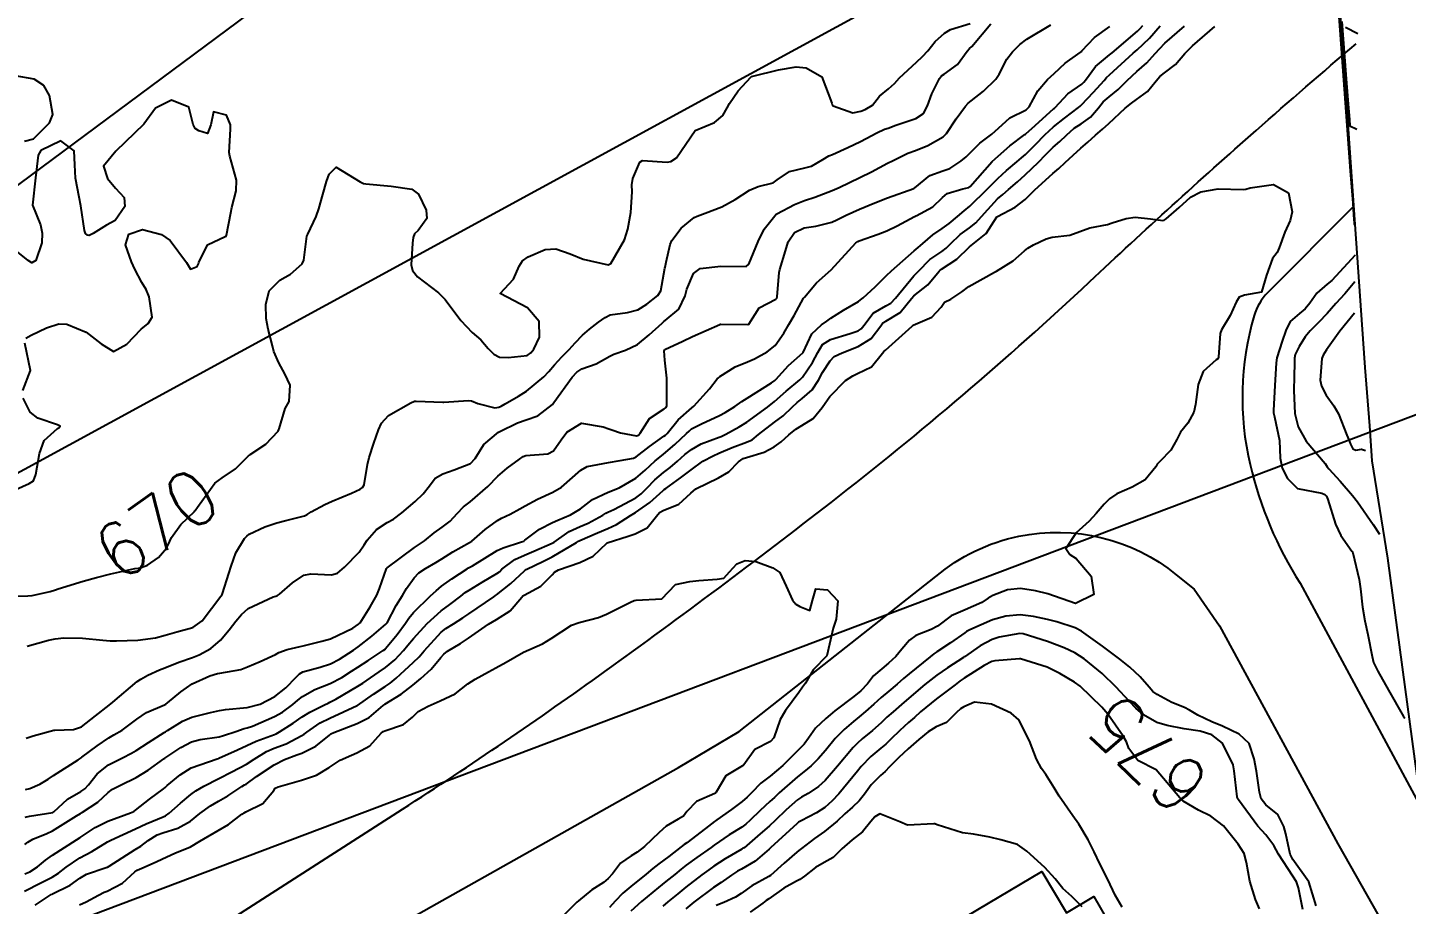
# Model space of a CAD drawing. Header units: metres. Extents: x 298520 to 308411, y 7433745 to 7450750.
# Drawn here: x 300466.6 to 300566.7, y 7445251 to 7445314.7 of the extents above; entities that cross this region are included whole.
import ezdxf
from ezdxf.enums import TextEntityAlignment as Align

# ---------------------------------------------------------------- set-up
doc = ezdxf.new("R2010")
doc.units = ezdxf.units.M
doc.header["$LTSCALE"] = 10
doc.linetypes.add('CONTINUO', pattern=[0])
for name, color, linetype in [('Area', 45, 'Continuous'), ('Cotas', 45, 'Continuous'), ('Curvas de Nivel 1m', 11, 'Continuous'), ('Curvas de Nivel 5m', 15, 'Continuous'), ('Edificações', 30, 'Continuous'), ('TEXTO', 45, 'Continuous'), ('Vias Primárias', 230, 'Continuous')]:
    doc.layers.add(name, color=color, linetype=linetype)
doc.styles.add('Style-STANDARD', font='STANDARD.shx')

msp = doc.modelspace()

# ---------------------------------------------------------------- linework, layer by layer
at = {"layer": 'Area'}
msp.add_polyline3d([(300567.27, 7445403.21, 676.18), (300566.28, 7445396.99, 676.53), (300566.21, 7445394.95, 673.82), (300565.84, 7445388.83, 670.74), (300565.77, 7445387.65, 670.81), (300565.76, 7445386.18, 670.79), (300565.06, 7445379.19, 670.94), (300564.95, 7445368.7, 682.43), (300564.45, 7445363, 683.22), (300563.81, 7445359.34, 684.63), (300563.64, 7445358.17, 685.59), (300563.54, 7445352.06, 677.03), (300563.04, 7445345.68, 672.74), (300561.91, 7445332.96, 677.81), (300561.42, 7445321.88, 675.86), (300563.64, 7445289.99, 675.24), (300563.97, 7445285.75, 675.95), (300564.16, 7445283.21, 676.91), (300565.28, 7445276.14, 677.77), (300569.38, 7445245.76, 677.32)], dxfattribs=at)
at = {"layer": 'Curvas de Nivel 1m', "flags": 128}
for points, elevation in [([(300561.47, 7445319.44), (300562.59, 7445304.27), (300562.76, 7445301.92), (300562.82, 7445301.1), (300562.85, 7445300.73), (300562.86, 7445300.5), (300562.88, 7445300.39), (300562.97, 7445300.35)], 677), ([(300466.39, 7445251.98), (300467.57, 7445252.58), (300468.4, 7445253.01), (300468.86, 7445253.28), (300469.41, 7445253.72), (300470.42, 7445254.41), (300471.28, 7445254.85), (300472.43, 7445255.57), (300472.65, 7445255.69), (300474.44, 7445256.5), (300475.23, 7445256.87), (300476.45, 7445257.38), (300476.63, 7445257.46), (300476.9, 7445257.64), (300477.72, 7445258.37), (300478.47, 7445259.01), (300478.83, 7445259.27), (300479.41, 7445259.61), (300480.49, 7445260.15), (300481.44, 7445260.64), (300482.5, 7445261.2), (300483.06, 7445261.56), (300483.95, 7445262.11), (300484.52, 7445262.35), (300485.38, 7445262.68), (300486.53, 7445263.28), (300486.68, 7445263.37), (300486.87, 7445263.52), (300487.86, 7445264.19), (300488.54, 7445264.54), (300490.53, 7445265.45), (300490.55, 7445265.46), (300491.73, 7445266.29), (300492.57, 7445266.84), (300492.93, 7445267.08), (300493.37, 7445267.44), (300494, 7445268.02), (300494.59, 7445268.57), (300495.02, 7445269), (300495.39, 7445269.42), (300496.62, 7445270.77), (300496.96, 7445271.05), (300497.52, 7445271.39), (300498.2, 7445271.81), (300498.63, 7445272.1), (300500.45, 7445273.35), (300500.57, 7445273.43), (300500.64, 7445273.48), (300501.68, 7445274.32), (300502.67, 7445275.24), (300502.72, 7445275.28), (300502.79, 7445275.33), (300504.05, 7445275.94), (300504.68, 7445276.26), (300506.44, 7445277.28), (300506.6, 7445277.38), (300506.7, 7445277.43), (300507.98, 7445277.99), (300508.71, 7445278.3), (300509.36, 7445278.6), (300510.37, 7445279.24), (300510.73, 7445279.47), (300511.76, 7445280.19), (300512.74, 7445281.07), (300512.81, 7445281.14), (300512.92, 7445281.21), (300513.98, 7445281.97), (300514.76, 7445282.57), (300515.62, 7445283.18), (300516.36, 7445283.57), (300516.77, 7445283.76), (300517.75, 7445284.18), (300518.78, 7445284.56), (300519.18, 7445284.74), (300519.66, 7445285.13), (300520.8, 7445286.02), (300521.43, 7445286.48), (300522.09, 7445287.1), (300522.46, 7445287.45), (300522.82, 7445287.73), (300523.55, 7445288.36), (300524, 7445289.08), (300524.29, 7445289.62), (300524.85, 7445290.48), (300525.15, 7445290.78), (300525.72, 7445291.06), (300526.87, 7445291.51), (300527.82, 7445292.09), (300528.52, 7445293.02), (300528.68, 7445293.23), (300528.89, 7445293.36), (300529.92, 7445293.98), (300530.74, 7445294.99), (300530.91, 7445295.18), (300531.93, 7445295.98), (300532.76, 7445296.97), (300532.84, 7445297.06), (300532.93, 7445297.12), (300534.05, 7445297.85), (300534.95, 7445298.74), (300535.2, 7445298.95), (300536.18, 7445299.71), (300536.95, 7445300.92), (300536.98, 7445300.96), (300538.28, 7445301.62), (300539, 7445302.19), (300539.69, 7445302.89), (300541.01, 7445304.06), (300541.45, 7445304.44), (300541.9, 7445304.86), (300542.49, 7445305.4), (300543.04, 7445305.9), (300543.54, 7445306.35), (300544.11, 7445306.84), (300544.62, 7445307.28), (300545.06, 7445307.71), (300546.25, 7445308.81), (300546.71, 7445309.17), (300547.08, 7445309.43), (300547.87, 7445310.01), (300548.51, 7445310.79), (300548.78, 7445311.11), (300549.11, 7445311.38), (300549.91, 7445311.97), (300550.58, 7445312.77), (300551.13, 7445313.34), (300552.75, 7445314.73)], 677), ([(300466.41, 7445253.24), (300466.79, 7445253.38), (300467.34, 7445253.75), (300467.92, 7445254.24), (300468.42, 7445254.6), (300470.17, 7445255.71), (300470.43, 7445255.89), (300471.53, 7445256.61), (300472.45, 7445257.07), (300474.08, 7445257.67), (300474.34, 7445257.77), (300474.46, 7445257.85), (300475.46, 7445258.66), (300476.48, 7445259.41), (300476.61, 7445259.51), (300476.75, 7445259.64), (300477.7, 7445260.42), (300478.5, 7445260.93), (300480.37, 7445261.59), (300480.48, 7445261.62), (300480.5, 7445261.63), (300481.84, 7445262.25), (300482.52, 7445262.55), (300483.21, 7445262.87), (300484.53, 7445263.36), (300484.66, 7445263.41), (300484.89, 7445263.54), (300485.88, 7445264.18), (300486.54, 7445264.64), (300487.09, 7445264.97), (300488.17, 7445265.5), (300488.43, 7445265.62), (300488.55, 7445265.69), (300488.99, 7445265.92), (300490.57, 7445266.85), (300490.94, 7445267.09), (300491.49, 7445267.46), (300492.14, 7445267.9), (300492.58, 7445268.21), (300493.26, 7445268.78), (300493.89, 7445269.44), (300494.21, 7445269.83), (300494.61, 7445270.32), (300495.62, 7445271.42), (300496.63, 7445272.33), (300497.25, 7445272.78), (300498.05, 7445273.39), (300498.38, 7445273.65), (300498.65, 7445273.83), (300499.61, 7445274.41), (300500.67, 7445275.04), (300500.85, 7445275.17), (300501.04, 7445275.35), (300501.97, 7445276.05), (300502.68, 7445276.38), (300503.36, 7445276.65), (300504.69, 7445277.23), (300504.83, 7445277.31), (300505.91, 7445278.09), (300506.71, 7445278.45), (300507.3, 7445278.69), (300508.35, 7445279.26), (300508.58, 7445279.41), (300508.73, 7445279.48), (300509.16, 7445279.68), (300510.74, 7445280.54), (300511.14, 7445280.82), (300511.55, 7445281.22), (300512.12, 7445281.84), (300512.75, 7445282.38), (300513.23, 7445282.74), (300513.77, 7445283.2), (300514.3, 7445283.67), (300514.78, 7445284.05), (300515.5, 7445284.46), (300516.79, 7445284.93), (300516.95, 7445284.99), (300517.29, 7445285.15), (300518.26, 7445285.68), (300518.8, 7445286.02), (300520.3, 7445287.12), (300520.82, 7445287.53), (300521.67, 7445288.26), (300522.66, 7445289.09), (300522.75, 7445289.18), (300522.84, 7445289.28), (300523.58, 7445290.36), (300523.95, 7445291.08), (300524.3, 7445291.65), (300524.87, 7445292.01), (300526.29, 7445292.46), (300526.88, 7445292.66), (300527.11, 7445292.8), (300527.29, 7445293.04), (300527.98, 7445293.94), (300528.9, 7445294.46), (300529.26, 7445294.66), (300529.58, 7445295.01), (300530.93, 7445296.64), (300531.1, 7445296.82), (300531.25, 7445296.99), (300532.09, 7445297.83), (300532.95, 7445298.42), (300533.27, 7445298.64), (300533.59, 7445298.96), (300534.28, 7445299.64), (300534.97, 7445300.13), (300535.43, 7445300.49), (300535.82, 7445300.94), (300537, 7445302.23), (300537.37, 7445302.55), (300537.8, 7445302.91), (300538.44, 7445303.47), (300539.01, 7445303.97), (300539.96, 7445304.89), (300540.48, 7445305.43), (300541.04, 7445305.97), (300541.52, 7445306.39), (300541.99, 7445306.86), (300542.56, 7445307.35), (300543.06, 7445307.68), (300543.74, 7445308.16), (300544.31, 7445308.84), (300544.65, 7445309.26), (300545.09, 7445309.64), (300545.75, 7445310.16), (300546.41, 7445310.81), (300547.11, 7445311.47), (300547.82, 7445312.09), (300548.43, 7445312.79), (300548.76, 7445313.15), (300549.13, 7445313.52), (300550.57, 7445314.76)], 676), ([(300466.45, 7445257.35), (300466.77, 7445257.43), (300468.45, 7445257.7), (300468.53, 7445257.74), (300469.52, 7445258.67), (300470.48, 7445259.21), (300470.78, 7445259.4), (300471.05, 7445259.7), (300471.68, 7445260.5), (300472.5, 7445261.14), (300473.51, 7445261.67), (300474.17, 7445262.01), (300474.51, 7445262.2), (300475.39, 7445262.78), (300476.53, 7445263.49), (300476.62, 7445263.55), (300476.77, 7445263.64), (300477.86, 7445264.31), (300478.54, 7445264.62), (300479.9, 7445264.95), (300480.55, 7445265.09), (300480.98, 7445265.16), (300482.55, 7445265.31), (300483.49, 7445265.56), (300484.56, 7445266.12), (300485.35, 7445266.75), (300486.11, 7445267.52), (300486.34, 7445267.76), (300486.58, 7445267.89), (300487.85, 7445268.24), (300488.59, 7445268.49), (300489.25, 7445268.83), (300490.26, 7445269.48), (300490.61, 7445269.71), (300491.59, 7445270.48), (300492.62, 7445271.35), (300492.67, 7445271.4), (300492.7, 7445271.45), (300493.37, 7445272.71), (300493.81, 7445273.44), (300494.12, 7445273.96), (300494.66, 7445274.73), (300495, 7445275.08), (300495.48, 7445275.41), (300496.24, 7445275.84), (300496.68, 7445276.11), (300497.47, 7445276.61), (300498.69, 7445277.28), (300498.85, 7445277.38), (300499.83, 7445278.24), (300500.72, 7445278.89), (300501.01, 7445279.05), (300501.63, 7445279.34), (300502.34, 7445279.72), (300502.73, 7445279.95), (300503.62, 7445280.43), (300504.74, 7445280.93), (300505.35, 7445281.3), (300506.76, 7445282.54), (300507.23, 7445282.8), (300508.76, 7445283.1), (300509.61, 7445283.25), (300510.59, 7445283.41), (300510.77, 7445283.5), (300511.75, 7445284.25), (300512.79, 7445285), (300512.91, 7445285.09), (300513.02, 7445285.21), (300513.83, 7445286.18), (300514.81, 7445287.06), (300514.97, 7445287.19), (300516.09, 7445288.44), (300516.66, 7445289.16), (300516.74, 7445289.25), (300516.84, 7445289.33), (300517.96, 7445290.03), (300518.85, 7445290.4), (300519.36, 7445290.63), (300520.27, 7445291.12), (300520.87, 7445291.59), (300521.5, 7445292.48), (300521.86, 7445293.1), (300522.23, 7445293.76), (300522.91, 7445295.01), (300522.95, 7445295.05), (300522.98, 7445295.09), (300523.86, 7445296.14), (300524.93, 7445297.07), (300526.72, 7445299.04), (300526.85, 7445299.14), (300526.96, 7445299.19), (300528.33, 7445299.66), (300528.97, 7445299.92), (300529.71, 7445300.27), (300530.98, 7445300.94), (300531.01, 7445300.96), (300531.08, 7445300.99), (300532.31, 7445301.66), (300533, 7445302.33), (300533.35, 7445302.61), (300534.48, 7445302.96), (300534.9, 7445303.06), (300535, 7445303.13), (300536.6, 7445304.93), (300536.81, 7445305.14), (300537.03, 7445305.33), (300537.88, 7445306.07), (300538.97, 7445306.9), (300539.02, 7445306.93), (300539.05, 7445306.96), (300539.72, 7445307.55), (300541.07, 7445308.78), (300541.12, 7445308.82), (300541.18, 7445308.87), (300542.09, 7445309.86), (300543.1, 7445310.55), (300543.26, 7445310.69), (300543.38, 7445310.85), (300544.11, 7445311.84), (300545.12, 7445312.69), (300545.3, 7445312.83), (300547.14, 7445314.39), (300547.35, 7445314.59), (300547.53, 7445314.8)], 674), ([(300466.48, 7445259.35), (300466.79, 7445259.44), (300467.5, 7445259.75), (300468.11, 7445260.12), (300468.49, 7445260.37), (300470.29, 7445261.51), (300470.5, 7445261.66), (300470.53, 7445261.69), (300470.55, 7445261.71), (300471.68, 7445262.54), (300472.52, 7445263.11), (300472.89, 7445263.32), (300473.48, 7445263.68), (300474.54, 7445264.47), (300475.26, 7445264.94), (300476.55, 7445265.51), (300476.64, 7445265.55), (300476.77, 7445265.64), (300477.74, 7445266.45), (300478.57, 7445267.03), (300479.84, 7445267.6), (300480.39, 7445267.78), (300480.58, 7445267.81), (300482.1, 7445268.06), (300482.58, 7445268.26), (300483.5, 7445268.65), (300484.6, 7445269.16), (300484.84, 7445269.3), (300485.45, 7445269.53), (300486.4, 7445269.73), (300486.61, 7445269.79), (300487.98, 7445270.13), (300488.61, 7445270.29), (300490.23, 7445271.08), (300490.62, 7445271.36), (300490.69, 7445271.4), (300490.74, 7445271.47), (300491.47, 7445272.63), (300491.95, 7445273.46), (300492.16, 7445273.95), (300492.67, 7445275.4), (300492.69, 7445275.43), (300492.7, 7445275.45), (300494.69, 7445276.92), (300494.99, 7445277.11), (300495.41, 7445277.41), (300496.12, 7445277.99), (300496.71, 7445278.4), (300497.28, 7445278.83), (300497.79, 7445279.39), (300498.24, 7445279.87), (300498.73, 7445280.25), (300500.01, 7445281.36), (300500.75, 7445282.11), (300501.42, 7445282.68), (300502.31, 7445283.33), (300502.57, 7445283.52), (300502.77, 7445283.61), (300504.36, 7445283.72), (300504.77, 7445283.95), (300505.34, 7445284.75), (300505.74, 7445285.3), (300506.8, 7445285.95), (300508.38, 7445285.68), (300508.8, 7445285.53), (300509.01, 7445285.47), (300509.63, 7445285.25), (300510.79, 7445285.03), (300510.94, 7445285.08), (300511.07, 7445285.23), (300511.74, 7445286.28), (300512.81, 7445286.98), (300512.94, 7445287.08), (300513, 7445287.21), (300513, 7445289.04), (300512.99, 7445289.21), (300512.85, 7445290.52), (300512.8, 7445291.21), (300512.82, 7445291.25), (300512.86, 7445291.29), (300514.16, 7445291.9), (300514.87, 7445292.25), (300516.84, 7445293.11), (300516.88, 7445293.13), (300516.91, 7445293.13), (300518.88, 7445293.1), (300518.95, 7445293.14), (300519.71, 7445294.32), (300520.91, 7445294.96), (300520.99, 7445295.03), (300521.01, 7445295.11), (300521.15, 7445296.89), (300521.19, 7445297.11), (300521.6, 7445298.45), (300521.8, 7445299.1), (300522.27, 7445299.79), (300522.97, 7445300.12), (300523.81, 7445300.24), (300524.97, 7445300.53), (300525.34, 7445300.71), (300526.02, 7445301.05), (300526.99, 7445301.48), (300528.08, 7445301.94), (300529, 7445302.3), (300530.93, 7445302.99), (300531, 7445303.04), (300532.08, 7445303.92), (300533.02, 7445304.26), (300533.54, 7445304.44), (300534.34, 7445304.96), (300534.71, 7445305.27), (300535.03, 7445305.59), (300535.72, 7445306.26), (300536.59, 7445306.93), (300537.06, 7445307.35), (300537.88, 7445308.1), (300539.07, 7445308.7), (300539.29, 7445308.9), (300539.91, 7445310.07), (300540.63, 7445310.88), (300541.11, 7445311.32), (300541.9, 7445312.08), (300542.98, 7445312.85), (300543.06, 7445312.91), (300543.12, 7445312.97), (300544.04, 7445313.94), (300545.14, 7445314.74)], 673), ([(300466.52, 7445263.08), (300467.03, 7445263.25), (300468.53, 7445263.66), (300468.6, 7445263.67), (300469.96, 7445263.72), (300470.53, 7445263.91), (300471.54, 7445264.7), (300472.55, 7445265.48), (300472.81, 7445265.69), (300474.57, 7445267.2), (300474.84, 7445267.38), (300475.34, 7445267.65), (300476.18, 7445268.04), (300476.58, 7445268.19), (300477.6, 7445268.61), (300478.59, 7445268.95), (300479.08, 7445269.13), (300479.91, 7445269.6), (300480.61, 7445270.21), (300481.24, 7445270.96), (300481.74, 7445271.58), (300482.13, 7445272.07), (300482.63, 7445272.51), (300484.44, 7445273.34), (300484.64, 7445273.4), (300484.75, 7445273.44), (300484.9, 7445273.54), (300485.83, 7445274.35), (300486.66, 7445274.91), (300487.17, 7445275.01), (300488.66, 7445274.94), (300489.1, 7445275.06), (300489.62, 7445275.49), (300490.68, 7445276.58), (300491.04, 7445277.11), (300491.27, 7445277.46), (300491.94, 7445278.22), (300492.71, 7445278.74), (300493.17, 7445278.99), (300493.78, 7445279.43), (300494.73, 7445280.27), (300495.32, 7445280.83), (300495.78, 7445281.41), (300496.2, 7445281.95), (300496.75, 7445282.27), (300497.58, 7445282.56), (300498.76, 7445283.01), (300499.09, 7445283.38), (300499.73, 7445284.41), (300500.79, 7445285.29), (300500.83, 7445285.32), (300500.89, 7445285.35), (300502.17, 7445285.97), (300502.8, 7445286.18), (300503.64, 7445286.48), (300504.7, 7445287.31), (300504.81, 7445287.44), (300506.14, 7445289.29), (300506.46, 7445289.66), (300506.84, 7445289.89), (300507.87, 7445290.25), (300508.86, 7445290.8), (300509.16, 7445290.95), (300510.01, 7445291.24), (300510.87, 7445291.67), (300511.73, 7445292.37), (300512.65, 7445293.21), (300512.78, 7445293.32), (300512.89, 7445293.4), (300513.88, 7445294.22), (300514.32, 7445295.2), (300514.44, 7445295.67), (300514.93, 7445296.81), (300515.41, 7445297.18), (300516.93, 7445297.34), (300518.75, 7445297.33), (300518.94, 7445297.49), (300519.63, 7445299.13), (300520.06, 7445300.03), (300520.93, 7445301.11), (300520.98, 7445301.15), (300522.27, 7445301.82), (300522.99, 7445302.11), (300523.73, 7445302.35), (300525, 7445302.84), (300525.5, 7445303.06), (300527.01, 7445303.79), (300527.84, 7445304.2), (300529.02, 7445304.81), (300529.42, 7445305.01), (300530.49, 7445305.54), (300531.03, 7445305.75), (300531.93, 7445306.09), (300533.05, 7445306.74), (300533.18, 7445306.84), (300533.3, 7445306.97), (300534, 7445308.03), (300534.66, 7445308.95), (300534.86, 7445309.17), (300535.08, 7445309.35), (300535.98, 7445310.05), (300536.87, 7445310.92), (300537.11, 7445311.27), (300537.67, 7445312.36), (300538.08, 7445312.91), (300538.61, 7445313.42), (300539.13, 7445313.81), (300540.86, 7445314.87)], 672), ([(300466.6, 7445269.76), (300468.14, 7445270.21), (300468.61, 7445270.3), (300469.24, 7445270.36), (300470.61, 7445270.34), (300472.09, 7445270.21), (300472.61, 7445270.16), (300473.06, 7445270.14), (300474.61, 7445270.21), (300475.9, 7445270.36), (300476.61, 7445270.56), (300477.44, 7445270.8), (300478.62, 7445271.13), (300479.28, 7445271.61), (300480.64, 7445273.4), (300480.73, 7445273.51), (300480.77, 7445273.59), (300481.21, 7445275.04), (300481.39, 7445275.58), (300481.72, 7445276.54), (300482.35, 7445277.57), (300482.52, 7445277.75), (300482.7, 7445277.9), (300483.84, 7445278.42), (300484.71, 7445278.72), (300485.36, 7445278.89), (300486.72, 7445279.22), (300486.91, 7445279.33), (300487.2, 7445279.52), (300488.19, 7445280.05), (300488.73, 7445280.28), (300490.12, 7445280.87), (300490.74, 7445281.16), (300490.92, 7445281.29), (300491.04, 7445281.47), (300491.29, 7445282.94), (300491.41, 7445283.46), (300491.75, 7445284.49), (300492.08, 7445285.46), (300492.31, 7445285.94), (300492.8, 7445286.5), (300494.43, 7445287.43), (300494.7, 7445287.54), (300494.81, 7445287.55), (300496.74, 7445287.48), (300496.81, 7445287.48), (300498.61, 7445287.59), (300498.82, 7445287.56), (300499.29, 7445287.37), (300500.52, 7445287.07), (300500.81, 7445287.12), (300500.97, 7445287.19), (300501.28, 7445287.35), (300502.24, 7445287.92), (300502.82, 7445288.28), (300504.07, 7445289.31), (300504.44, 7445289.7), (300504.85, 7445290.18), (300505.38, 7445290.77), (300505.91, 7445291.29), (300506.36, 7445291.79), (300506.87, 7445292.34), (300507.38, 7445292.77), (300508.05, 7445293.27), (300508.53, 7445293.62), (300508.89, 7445293.8), (300510.15, 7445293.98), (300510.9, 7445294.17), (300511.54, 7445294.58), (300512.34, 7445295.22), (300512.57, 7445295.56), (300512.86, 7445297.21), (300512.87, 7445297.27), (300512.94, 7445297.63), (300513.24, 7445298.91), (300513.37, 7445299.21), (300514.05, 7445300.11), (300514.98, 7445300.87), (300515.2, 7445300.97), (300515.77, 7445301.18), (300516.99, 7445301.66), (300517.97, 7445302.18), (300519, 7445302.86), (300519.63, 7445303.13), (300520.72, 7445303.4), (300521.01, 7445303.6), (300521.91, 7445304.21), (300523.02, 7445304.47), (300523.5, 7445304.61), (300524.33, 7445305.08), (300524.76, 7445305.34), (300525.03, 7445305.45), (300526.14, 7445305.95), (300527.04, 7445306.4), (300527.46, 7445306.62), (300528.24, 7445307.03), (300528.8, 7445307.28), (300529.06, 7445307.37), (300529.62, 7445307.57), (300531.06, 7445308.06), (300531.62, 7445308.43), (300531.92, 7445308.98), (300532.22, 7445309.85), (300532.78, 7445310.97), (300532.92, 7445311.15), (300533.11, 7445311.29), (300534.08, 7445311.99), (300534.8, 7445312.95), (300534.95, 7445313.13), (300535.13, 7445313.29), (300536.51, 7445314.93)], 671), ([(300561.98, 7445315.1), (300562.26, 7445311.25), (300562.41, 7445309.38), (300562.52, 7445307.98), (300562.56, 7445307.54), (300563.05, 7445307.29)], 676), ([(300466.39, 7445306.41), (300467.04, 7445306.59), (300468.22, 7445307.74), (300468.45, 7445308.35), (300468.22, 7445309.74), (300467.8, 7445310.46), (300467.09, 7445310.92), (300465.71, 7445311.16)], 669), ([(300466.5, 7445292.13), (300466.87, 7445292.34), (300468, 7445292.87), (300468.88, 7445293.16), (300469.47, 7445293.13), (300470.87, 7445292.55), (300471.97, 7445291.7), (300472.86, 7445291.15), (300473.82, 7445291.68), (300474.87, 7445292.76), (300475.36, 7445293.18), (300475.66, 7445293.65), (300475.43, 7445295.13), (300475.23, 7445295.66), (300474.92, 7445296.15), (300474.39, 7445297.13), (300474.15, 7445297.67), (300473.73, 7445298.9), (300473.97, 7445299.67), (300474.97, 7445300), (300476.33, 7445299.65), (300476.96, 7445299.2), (300478.15, 7445297.62), (300478.43, 7445297.12), (300478.93, 7445297.31), (300479.03, 7445297.51), (300479.05, 7445297.61), (300479.68, 7445298.88), (300480.96, 7445299.49), (300481.02, 7445299.53), (300481.05, 7445299.59), (300481.36, 7445301.21), (300481.44, 7445301.59), (300481.75, 7445302.82), (300481.77, 7445303.58), (300481.29, 7445305.32), (300481.24, 7445305.59), (300481.35, 7445307.28), (300481.35, 7445307.59), (300481.06, 7445308.31), (300480.11, 7445308.55), (300479.91, 7445307.6), (300479.67, 7445306.98), (300479.05, 7445307.17), (300478.77, 7445307.33), (300478.64, 7445307.62), (300478.33, 7445308.89), (300477.07, 7445309.38), (300475.9, 7445308.82), (300475.05, 7445307.66), (300473.03, 7445305.69), (300472.13, 7445304.59), (300472.41, 7445303.7), (300473, 7445303.01), (300473.63, 7445302.32), (300473.68, 7445301.68), (300472.97, 7445300.67), (300472.34, 7445300.33), (300471.39, 7445299.71), (300471.1, 7445299.57), (300470.96, 7445299.6), (300470.82, 7445299.71), (300470.75, 7445299.93), (300470.48, 7445301.72), (300470.37, 7445302.34), (300470.09, 7445303.72), (300470.05, 7445304.69), (300470, 7445305.72), (300469.04, 7445306.43), (300467.58, 7445305.75), (300467.39, 7445305.39), (300467.19, 7445303.76), (300466.98, 7445301.76), (300467.56, 7445300.34), (300467.69, 7445299.75), (300467.66, 7445299.04), (300467.22, 7445297.76), (300466.93, 7445297.59), (300466.67, 7445297.76), (300464.95, 7445299.13)], 669), ([(300467.16, 7445250.97), (300468.32, 7445251.74), (300468.36, 7445251.76), (300468.38, 7445251.77), (300469.7, 7445252.41), (300470.4, 7445252.92), (300470.9, 7445253.21), (300472.32, 7445253.69), (300472.39, 7445253.72), (300472.41, 7445253.73), (300472.53, 7445253.8), (300474.43, 7445255), (300474.83, 7445255.25), (300475.36, 7445255.65), (300476.02, 7445256.06), (300476.44, 7445256.22), (300477.53, 7445256.55), (300478.45, 7445257.07), (300479.13, 7445257.61), (300479.88, 7445258.18), (300480.47, 7445258.52), (300481.16, 7445258.9), (300482.17, 7445259.57), (300482.36, 7445259.69), (300482.48, 7445259.76), (300483.23, 7445260.3), (300484.5, 7445261.16), (300485.27, 7445261.53), (300486.16, 7445261.87), (300486.51, 7445262), (300487.53, 7445262.5), (300488.53, 7445263.31), (300488.63, 7445263.4), (300488.84, 7445263.5), (300490.54, 7445264.15), (300491.41, 7445264.59), (300492.42, 7445265.45), (300492.49, 7445265.51), (300492.55, 7445265.55), (300493.73, 7445266.27), (300494.57, 7445266.94), (300495.15, 7445267.42), (300495.9, 7445268.1), (300496.6, 7445268.95), (300496.81, 7445269.19), (300497.09, 7445269.4), (300498.02, 7445269.97), (300498.61, 7445270.35), (300500.06, 7445271.36), (300500.63, 7445271.69), (300501.64, 7445272.34), (300502.49, 7445273.33), (300502.56, 7445273.41), (300502.64, 7445273.47), (300503.85, 7445274.12), (300504.67, 7445274.95), (300504.84, 7445275.14), (300505.15, 7445275.3), (300506.68, 7445275.84), (300507.65, 7445276.3), (300508.67, 7445277.26), (300510.2, 7445277.74), (300510.7, 7445277.91), (300511.57, 7445278.36), (300512.24, 7445279.21), (300512.47, 7445279.47), (300512.73, 7445279.61), (300513.86, 7445280.07), (300514.74, 7445280.86), (300515.11, 7445281.18), (300516.75, 7445281.99), (300517.5, 7445282.41), (300518.19, 7445283.15), (300518.53, 7445283.38), (300518.77, 7445283.45), (300520.05, 7445283.84), (300520.78, 7445284.24), (300521.29, 7445284.6), (300521.85, 7445285.1), (300522.37, 7445285.52), (300522.8, 7445285.78), (300523.61, 7445286.28), (300524.27, 7445287.08), (300524.49, 7445287.4), (300524.82, 7445287.88), (300525.96, 7445289.05), (300526.49, 7445289.39), (300526.84, 7445289.55), (300527.84, 7445290.03), (300528.64, 7445291.02), (300528.75, 7445291.14), (300528.87, 7445291.24), (300530.8, 7445292.99), (300530.84, 7445293.03), (300530.88, 7445293.05), (300532.22, 7445293.65), (300532.9, 7445294.37), (300533.15, 7445294.72), (300533.6, 7445294.96), (300534.4, 7445295.47), (300534.92, 7445295.87), (300536.78, 7445296.92), (300536.93, 7445296.99), (300538.13, 7445297.72), (300538.95, 7445298.45), (300539.19, 7445298.66), (300539.61, 7445298.89), (300540.52, 7445299.32), (300540.96, 7445299.44), (300542.23, 7445299.59), (300542.97, 7445299.86), (300543.69, 7445300.12), (300544.98, 7445300.36), (300545.32, 7445300.48), (300546.32, 7445300.81), (300546.98, 7445300.89), (300548.1, 7445300.79), (300548.98, 7445300.67), (300549.08, 7445300.68), (300549.24, 7445300.78), (300550.16, 7445301.59), (300551, 7445302.35), (300551.75, 7445302.75), (300553.01, 7445302.96), (300554.81, 7445302.91), (300555.01, 7445302.93), (300555.33, 7445303.02), (300557.01, 7445303.27), (300558.11, 7445302.67), (300558.37, 7445301.29), (300558.23, 7445300.67), (300557.84, 7445299.8), (300557.42, 7445298.68), (300557.28, 7445298.34), (300556.95, 7445297.89), (300556.51, 7445296.69), (300556.14, 7445295.46), (300554.91, 7445295.25), (300554.53, 7445295.09), (300554.31, 7445294.72), (300553.86, 7445293.76), (300553.24, 7445292.73), (300553.15, 7445292.46), (300553.03, 7445290.73), (300552.98, 7445290.61), (300552.86, 7445290.54), (300551.91, 7445289.69), (300551.54, 7445288.75), (300551.36, 7445287.3), (300551.24, 7445286.75), (300550.8, 7445285.96), (300550.27, 7445285.3), (300550, 7445284.77), (300549.57, 7445283.98), (300548.77, 7445283.16), (300548.58, 7445282.97), (300548.47, 7445282.78), (300547.71, 7445281.83), (300546.75, 7445281.3), (300545.66, 7445280.82), (300545.11, 7445280.45), (300544.73, 7445280.06), (300544.16, 7445279.4), (300543.64, 7445278.84), (300543.15, 7445278.4), (300542.7, 7445278), (300541.96, 7445276.86), (300542.25, 7445276.42), (300542.69, 7445276.12), (300543.79, 7445274.84), (300543.97, 7445273.52), (300542.64, 7445272.85), (300540.65, 7445273.57), (300539.76, 7445273.78), (300538.66, 7445273.96), (300537.71, 7445273.86), (300536.65, 7445273.45), (300536.31, 7445273.26), (300535.85, 7445272.93), (300534.64, 7445272.4), (300533.63, 7445271.97), (300532.63, 7445271.22), (300532.18, 7445270.98), (300531.06, 7445270.55), (300530.61, 7445270.21), (300530.06, 7445269.54), (300529.62, 7445269.01), (300529.09, 7445268.52), (300528.59, 7445268.13), (300528, 7445267.61), (300527.55, 7445267.03), (300527.08, 7445266.52), (300526.56, 7445266.1), (300525.2, 7445265.06), (300524.85, 7445264.77), (300524.54, 7445264.52), (300523.79, 7445263.82), (300523.29, 7445263.08), (300522.97, 7445262.64), (300522.51, 7445262.19), (300521.41, 7445261.11), (300520.5, 7445260.34), (300519.81, 7445259.81), (300519.15, 7445259.13), (300518.82, 7445258.8), (300518.47, 7445258.5), (300517.69, 7445257.92), (300516.63, 7445257.16), (300516.52, 7445257.09), (300516.45, 7445257.04), (300515.8, 7445256.52), (300514.44, 7445255.49), (300514.26, 7445255.36), (300514.05, 7445255.19), (300513.14, 7445254.49), (300512.41, 7445253.96), (300511.99, 7445253.64), (300511.51, 7445253.22), (300510.39, 7445252.31), (300509.8, 7445251.83), (300509.25, 7445251.25), (300508.85, 7445250.79)], 678), ([(300562.95, 7445298.14), (300561.54, 7445296.63), (300561.25, 7445296.31), (300560.92, 7445296.03), (300560.17, 7445295.39), (300559.64, 7445294.65), (300559.31, 7445294.24), (300558.9, 7445293.91), (300558.23, 7445293.33), (300557.91, 7445292.67), (300557.65, 7445291.89), (300557.25, 7445290.68), (300557.2, 7445290.34), (300557.11, 7445288.68), (300557.01, 7445286.88), (300557.02, 7445286.69), (300557.08, 7445286.41), (300557.44, 7445284.68), (300557.51, 7445283.42), (300557.65, 7445282.68), (300558.02, 7445281.93), (300558.75, 7445281.2), (300560.53, 7445280.86), (300560.74, 7445280.77), (300560.82, 7445280.71), (300560.87, 7445280.64), (300560.96, 7445280.42), (300561.52, 7445278.63), (300561.89, 7445277.8), (300562.69, 7445276.67), (300562.74, 7445276.61), (300562.76, 7445276.54), (300563.22, 7445274.6), (300563.33, 7445273.93), (300563.47, 7445272.6), (300563.64, 7445271.6), (300563.86, 7445270.6), (300564.18, 7445269.02), (300564.28, 7445268.59), (300564.59, 7445267.96), (300565.35, 7445266.58), (300566.45, 7445264.67), (300566.52, 7445264.57), (300566.55, 7445264.53)], 677), ([(300562.92, 7445296.2), (300562.19, 7445295.34), (300561.54, 7445294.63), (300560.9, 7445293.92), (300560.28, 7445293.26), (300559.67, 7445292.65), (300559.31, 7445292.22), (300558.87, 7445291.51), (300558.59, 7445290.93), (300558.54, 7445290.66), (300558.51, 7445288.99), (300558.5, 7445288.66), (300558.49, 7445288.32), (300558.57, 7445286.66), (300558.8, 7445285.68), (300559.39, 7445284.65), (300560.77, 7445283.02), (300560.92, 7445282.79), (300561.03, 7445282.64), (300561.86, 7445281.73), (300562.74, 7445280.7), (300563.1, 7445280.24), (300564.25, 7445278.59), (300564.7, 7445277.89)], 676), ([(300466.28, 7445288.31), (300466.84, 7445289.76), (300466.42, 7445291.76)], 669), ([(300465.5, 7445281.01), (300466.74, 7445281.57), (300467.05, 7445281.76), (300467.21, 7445282.22), (300467.49, 7445283.75), (300467.83, 7445284.69), (300468.79, 7445285.56), (300468.9, 7445285.62), (300468.98, 7445285.73), (300468.79, 7445285.83), (300467.36, 7445286.31), (300466.8, 7445286.75), (300466.3, 7445287.77)], 669), ([(300470.38, 7445250.99), (300470.88, 7445251.2), (300471.77, 7445251.7), (300472.17, 7445251.91), (300472.39, 7445251.99), (300473.5, 7445252.57), (300474.41, 7445253.38), (300474.56, 7445253.51), (300474.91, 7445253.65), (300475.96, 7445254.1), (300476.42, 7445254.33), (300477.31, 7445254.75), (300478.43, 7445255.21), (300479.13, 7445255.61), (300480.44, 7445256.39), (300481.2, 7445256.83), (300482.17, 7445257.57), (300482.34, 7445257.68), (300482.46, 7445257.73), (300483.68, 7445258.34), (300484.48, 7445259.3), (300484.58, 7445259.45), (300484.8, 7445259.55), (300486.49, 7445260.04), (300487.59, 7445260.41), (300488.5, 7445260.97), (300489.31, 7445261.49), (300490.13, 7445261.86), (300490.51, 7445262.02), (300491.45, 7445262.53), (300492.28, 7445263.45), (300492.41, 7445263.56), (300492.53, 7445263.61), (300493.9, 7445264.07), (300494.54, 7445264.61), (300494.95, 7445265.02), (300495.68, 7445265.41), (300496.56, 7445265.79), (300497.64, 7445266.31), (300498.57, 7445267.03), (300499.09, 7445267.37), (300500.05, 7445267.89), (300500.59, 7445268.2), (300501.34, 7445268.6), (300502.6, 7445269.33), (300503.99, 7445269.93), (300504.61, 7445270.33), (300506.09, 7445271.29), (300506.63, 7445271.49), (300508.04, 7445271.85), (300508.63, 7445272.08), (300510.36, 7445272.95), (300510.64, 7445273.07), (300510.77, 7445273.1), (300512.64, 7445273.21), (300513.62, 7445274.24), (300514.66, 7445274.45), (300515.32, 7445274.52), (300516.66, 7445274.62), (300517.13, 7445274.69), (300517.54, 7445275.15), (300518.08, 7445275.75), (300518.68, 7445275.97), (300519.45, 7445275.9), (300520.68, 7445275.44), (300521.19, 7445275.1), (300521.65, 7445274.11), (300522.12, 7445273.1), (300522.37, 7445272.82), (300522.64, 7445272.64), (300523.37, 7445272.35), (300523.58, 7445273.08), (300523.82, 7445273.92), (300524.65, 7445273.85), (300525.4, 7445273.06), (300525.29, 7445271.72), (300525.06, 7445271.06), (300524.6, 7445269.07), (300523.62, 7445268.05), (300523.06, 7445267.09), (300522.85, 7445266.8), (300522.57, 7445266.41), (300521.62, 7445265.1), (300521.22, 7445264.44), (300520.77, 7445263.12), (300520.52, 7445262.85), (300519.39, 7445262.26), (300518.59, 7445261.14), (300518.55, 7445261.1), (300518.5, 7445261.07), (300517.29, 7445260.35), (300516.59, 7445259.16), (300516.54, 7445259.1), (300516.48, 7445259.07), (300515.16, 7445258.49), (300514.46, 7445257.76), (300514.22, 7445257.43), (300513.83, 7445257.2), (300512.95, 7445256.7), (300512.44, 7445256.25), (300511.39, 7445255.23), (300510.85, 7445254.81), (300510.42, 7445254.54), (300509.64, 7445254.02), (300509.06, 7445253.25), (300508.75, 7445252.9), (300508.4, 7445252.62), (300507.57, 7445252.09), (300506.6, 7445251.28), (300506.48, 7445251.18), (300506.38, 7445251.1), (300504.62, 7445249.31)], 679), ([(300560.11, 7445250.92), (300559.59, 7445252.65), (300558.43, 7445254.27), (300558.23, 7445254.66), (300557.92, 7445256.14), (300557.77, 7445256.67), (300557.34, 7445257.55), (300556.47, 7445258.26), (300556.13, 7445258.69), (300556, 7445259.17), (300555.78, 7445260.7), (300555.62, 7445261.59), (300555.24, 7445262.7), (300554.53, 7445263.38), (300553.31, 7445263.95), (300552.55, 7445264.27), (300551.52, 7445264.75), (300550.92, 7445265.12), (300550.56, 7445265.32), (300549.65, 7445265.68), (300548.57, 7445266.25), (300548.27, 7445266.48), (300547.99, 7445266.79), (300547.34, 7445267.55), (300546.59, 7445268.24), (300545.87, 7445268.82), (300544.61, 7445269.77), (300543.08, 7445270.85), (300542.63, 7445271.1), (300541.3, 7445271.54), (300540.63, 7445271.69), (300539.6, 7445271.92), (300538.63, 7445272.04), (300537.6, 7445271.94), (300536.63, 7445271.67), (300534.98, 7445270.94), (300534.75, 7445270.82), (300534.62, 7445270.73), (300533.57, 7445270), (300532.6, 7445269.35), (300532.37, 7445269.2), (300532.1, 7445268.98), (300530.58, 7445267.75), (300530.16, 7445267.42), (300529.7, 7445267.01), (300529.1, 7445266.49), (300528.56, 7445266.03), (300528.02, 7445265.56), (300527.41, 7445265.03), (300526.95, 7445264.63), (300526.54, 7445264.29), (300525.86, 7445263.72), (300525.22, 7445263.06), (300524.51, 7445262.2), (300523.99, 7445261.59), (300523.47, 7445261.08), (300522.94, 7445260.65), (300522.49, 7445260.29), (300521.15, 7445259.11), (300520.81, 7445258.79), (300520.47, 7445258.48), (300519.76, 7445257.83), (300519.04, 7445257.13), (300518.74, 7445256.85), (300518.45, 7445256.64), (300517.53, 7445256.06), (300516.43, 7445255.32), (300516.21, 7445255.16), (300515.18, 7445254.42), (300514.41, 7445253.86), (300514.03, 7445253.57), (300513.57, 7445253.2), (300512.92, 7445252.68), (300512.39, 7445252.25), (300511.16, 7445251.23), (300510.38, 7445250.53)], 677), ([(300559.15, 7445250.65), (300558.83, 7445252.23), (300558.68, 7445252.66), (300558.41, 7445253.07), (300557.38, 7445254.68), (300557.05, 7445255.3), (300556.45, 7445256.07), (300555.87, 7445256.7), (300554.47, 7445258.6), (300554.4, 7445258.71), (300554.37, 7445258.82), (300554.16, 7445260.71), (300554.08, 7445261.14), (300553.31, 7445262.72), (300552.53, 7445263.32), (300551.69, 7445263.59), (300550.54, 7445263.77), (300549.31, 7445264), (300548.54, 7445264.23), (300547.59, 7445264.79), (300547.02, 7445265.27), (300546.56, 7445265.74), (300545.58, 7445266.82), (300544.58, 7445267.78), (300543.29, 7445268.84), (300542.6, 7445269.28), (300541.82, 7445269.64), (300540.61, 7445270.1), (300538.86, 7445270.66), (300538.62, 7445270.68), (300537.12, 7445270.41), (300536.61, 7445270.26), (300535.74, 7445269.8), (300534.59, 7445269), (300534.56, 7445268.98), (300534.52, 7445268.95), (300533.36, 7445268.19), (300532.58, 7445267.65), (300531.73, 7445266.98), (300530.56, 7445266), (300530.02, 7445265.54), (300529.41, 7445265.01), (300528.96, 7445264.6), (300528.54, 7445264.21), (300527.92, 7445263.64), (300527.18, 7445263.03), (300526.83, 7445262.73), (300526.52, 7445262.4), (300525.39, 7445261.06), (300524.49, 7445260.02), (300524, 7445259.57), (300523.25, 7445259.08), (300522.76, 7445258.8), (300522.48, 7445258.6), (300521.67, 7445257.89), (300520.86, 7445257.11), (300520.45, 7445256.72), (300519.59, 7445255.98), (300518.6, 7445255.14), (300518.5, 7445255.07), (300518.43, 7445255.02), (300517.24, 7445254.33), (300516.41, 7445253.8), (300516.04, 7445253.54), (300515.55, 7445253.17), (300514.39, 7445252.28), (300513.79, 7445251.8), (300513.07, 7445251.2), (300512.7, 7445250.89)], 676), ([(300546.04, 7445250.81), (300545.52, 7445251.69), (300544.99, 7445252.82), (300544.42, 7445253.97), (300544, 7445254.83), (300543.56, 7445255.72), (300542.9, 7445256.85), (300542.46, 7445257.44), (300541.46, 7445258.87), (300541.11, 7445259.49), (300540.5, 7445260.45), (300540.19, 7445260.88), (300539.83, 7445261.57), (300539.32, 7445262.89), (300538.55, 7445264.41), (300537.98, 7445264.91), (300536.56, 7445265.55), (300535.32, 7445265.7), (300534.56, 7445265.37), (300534.3, 7445265.21), (300534.01, 7445264.96), (300533.29, 7445264.22), (300532.54, 7445263.91), (300531.96, 7445263.55), (300531.29, 7445262.99), (300530.52, 7445262.31), (300529.83, 7445261.69), (300529.15, 7445261.01), (300528.84, 7445260.68), (300528.5, 7445260.38), (300527.83, 7445259.69), (300527.35, 7445259.03), (300526.96, 7445258.55), (300526.47, 7445258.09), (300525.92, 7445257.59), (300525.36, 7445257.06), (300524.45, 7445256.32), (300523.71, 7445255.81), (300522.77, 7445255.09), (300522.58, 7445254.93), (300522.43, 7445254.81), (300521.51, 7445254.01), (300520.52, 7445253.12), (300520.4, 7445253.04), (300519.17, 7445252.36), (300518.39, 7445251.82), (300517.98, 7445251.55), (300517.13, 7445251.15), (300516.59, 7445250.95)], 674), ([(300543.14, 7445250.84), (300542.39, 7445251.59), (300541.72, 7445252.18), (300541.17, 7445252.87), (300540.42, 7445253.71), (300539.11, 7445254.89), (300538.44, 7445255.37), (300537.24, 7445255.72), (300536.44, 7445255.91), (300535.26, 7445256.13), (300534.45, 7445256.21), (300532.62, 7445256.8), (300532.45, 7445256.87), (300532.36, 7445256.88), (300530.45, 7445256.77), (300529.9, 7445257.01), (300528.46, 7445257.59), (300528.09, 7445257.39), (300527.8, 7445257.03), (300527.19, 7445256.29), (300526.44, 7445255.71), (300525.69, 7445255.05), (300525.06, 7445254.43), (300524.42, 7445254.07), (300523.79, 7445253.7), (300522.98, 7445253.08), (300522.65, 7445252.84), (300522.4, 7445252.71), (300521.5, 7445252.21), (300520.39, 7445251.43), (300520.2, 7445251.31), (300519.96, 7445251.12), (300519.05, 7445250.46)], 673)]:
    msp.add_lwpolyline(points, dxfattribs=dict(at, elevation=elevation))
at = {"layer": 'Curvas de Nivel 5m', "flags": 128}
for points, elevation in [([(300465.02, 7445273.4), (300466.65, 7445273.41), (300466.96, 7445273.44), (300468.25, 7445273.74), (300468.65, 7445273.86), (300468.83, 7445273.92), (300470.66, 7445274.47), (300471.61, 7445274.75), (300472.67, 7445275.02), (300474.4, 7445275.39), (300474.67, 7445275.43), (300474.86, 7445275.47), (300475.32, 7445275.65), (300476.13, 7445276.19), (300476.69, 7445276.88), (300476.94, 7445277.38), (300477.07, 7445277.64), (300477.75, 7445278.59), (300478.72, 7445279.55), (300478.75, 7445279.59), (300478.78, 7445279.62), (300478.96, 7445279.85), (300480.21, 7445281.6), (300480.75, 7445281.99), (300481.7, 7445282.63), (300482.66, 7445283.57), (300482.71, 7445283.63), (300482.76, 7445283.68), (300483.9, 7445284.43), (300484.79, 7445285.37), (300484.85, 7445285.48), (300484.87, 7445285.54), (300485.32, 7445287.02), (300485.6, 7445287.53), (300485.66, 7445288.7), (300485.29, 7445289.54), (300484.85, 7445290.33), (300484.48, 7445291.16), (300484.38, 7445291.55), (300484.08, 7445292.76), (300483.92, 7445293.55), (300483.9, 7445294.55), (300484.15, 7445295.55), (300484.92, 7445296.33), (300485.7, 7445296.76), (300486.55, 7445297.52), (300486.67, 7445297.79), (300486.87, 7445299.52), (300486.9, 7445299.58), (300486.96, 7445299.67), (300487.55, 7445300.94), (300487.74, 7445301.51), (300488.04, 7445302.55), (300488.32, 7445303.5), (300488.5, 7445304.01), (300489.02, 7445304.52), (300490.74, 7445303.47), (300491, 7445303.34), (300491.16, 7445303.31), (300493, 7445303.16), (300494.51, 7445302.94), (300494.99, 7445302.57), (300495.55, 7445301.41), (300495.58, 7445300.81), (300494.96, 7445299.94), (300494.7, 7445299.68), (300494.59, 7445299.43), (300494.54, 7445299.02), (300494.46, 7445297.43), (300494.54, 7445297.04), (300494.92, 7445296.57), (300496.44, 7445295.4), (300496.91, 7445294.93), (300498.05, 7445293.39), (300498.87, 7445292.52), (300499.5, 7445292), (300500.03, 7445291.36), (300500.45, 7445290.95), (300500.86, 7445290.74), (300501.48, 7445290.72), (300502.86, 7445290.87), (300503.14, 7445291.05), (300503.34, 7445291.32), (300503.76, 7445292.2), (300503.73, 7445293.32), (300502.9, 7445294.31), (300500.91, 7445295.35), (300501.87, 7445296.4), (300502.28, 7445297.34), (300502.54, 7445297.73), (300502.94, 7445298.03), (300504.18, 7445298.55), (300504.95, 7445298.61), (300505.98, 7445298.25), (300506.94, 7445297.84), (300508.75, 7445297.44), (300508.94, 7445297.53), (300509.92, 7445299.25), (300510.18, 7445300.03), (300510.4, 7445301.24), (300510.49, 7445302.73), (300510.46, 7445303.24), (300510.53, 7445303.71), (300511.03, 7445304.9), (300511.23, 7445305.02), (300513.03, 7445304.88), (300513.29, 7445304.94), (300513.69, 7445305.2), (300515.05, 7445307.18), (300516.46, 7445307.76), (300517.06, 7445308.27), (300517.38, 7445308.84), (300517.54, 7445309.16), (300518.18, 7445310.06), (300519.1, 7445311.07), (300519.14, 7445311.1), (300519.23, 7445311.14), (300521.11, 7445311.6), (300522.39, 7445311.81), (300523.11, 7445311.74), (300524.25, 7445311.08), (300524.97, 7445309.18), (300525, 7445309.07), (300525.07, 7445308.99), (300526.5, 7445308.48), (300527.07, 7445308.59), (300527.39, 7445308.72), (300527.91, 7445309.03), (300528.42, 7445309.69), (300529.09, 7445310.22), (300529.51, 7445310.6), (300529.87, 7445311.01), (300531.11, 7445312.14), (300531.55, 7445312.56), (300531.94, 7445312.98), (300532.47, 7445313.64), (300533.14, 7445314.26), (300533.59, 7445314.52), (300535.01, 7445314.95)], 670), ([(300466.43, 7445255.38), (300466.64, 7445255.55), (300466.99, 7445255.75), (300468.02, 7445256.17), (300468.44, 7445256.37), (300470.18, 7445257.45), (300470.45, 7445257.63), (300470.51, 7445257.66), (300470.6, 7445257.71), (300471.72, 7445258.44), (300472.47, 7445259.14), (300472.78, 7445259.39), (300473.36, 7445259.68), (300474.49, 7445260.24), (300475.38, 7445260.76), (300476.5, 7445261.58), (300476.54, 7445261.6), (300476.58, 7445261.64), (300477.73, 7445262.41), (300478.52, 7445262.82), (300479.15, 7445262.98), (300480.53, 7445263.19), (300480.84, 7445263.27), (300481.73, 7445263.58), (300482.33, 7445263.78), (300482.54, 7445263.83), (300482.93, 7445263.96), (300484.54, 7445264.65), (300485.11, 7445264.97), (300485.87, 7445265.53), (300486.24, 7445265.84), (300486.56, 7445266.1), (300487.47, 7445266.61), (300488.57, 7445267.06), (300489.41, 7445267.49), (300490.12, 7445267.94), (300490.58, 7445268.25), (300491.32, 7445268.73), (300492.42, 7445269.45), (300492.53, 7445269.53), (300492.6, 7445269.6), (300493.44, 7445270.62), (300494.03, 7445271.44), (300494.27, 7445271.79), (300494.63, 7445272.21), (300495.86, 7445273.41), (300496.26, 7445273.79), (300496.65, 7445274.12), (300497.39, 7445274.66), (300498.52, 7445275.38), (300498.62, 7445275.44), (300498.67, 7445275.47), (300498.89, 7445275.6), (300500.69, 7445276.7), (300501.12, 7445276.91), (300502.45, 7445277.33), (300502.63, 7445277.39), (300502.69, 7445277.45), (300503.77, 7445278.26), (300504.71, 7445278.75), (300505.1, 7445278.92), (300506.02, 7445279.29), (300506.73, 7445279.72), (300507.6, 7445280.4), (300508.74, 7445280.94), (300509.54, 7445281.25), (300510.75, 7445281.96), (300511.43, 7445282.55), (300512.15, 7445283.22), (300512.49, 7445283.49), (300512.77, 7445283.71), (300513.59, 7445284.39), (300514.43, 7445285.19), (300514.61, 7445285.38), (300514.8, 7445285.53), (300515.52, 7445285.9), (300516.81, 7445286.5), (300517.24, 7445286.73), (300517.94, 7445287.15), (300518.45, 7445287.51), (300518.82, 7445287.76), (300520.6, 7445288.88), (300520.83, 7445289.05), (300520.86, 7445289.08), (300520.9, 7445289.11), (300521.82, 7445290.13), (300522.86, 7445291.05), (300522.88, 7445291.07), (300522.89, 7445291.09), (300523.52, 7445292.44), (300524.23, 7445293.08), (300524.62, 7445293.34), (300524.89, 7445293.56), (300525.81, 7445294.14), (300526.91, 7445294.79), (300527.06, 7445294.89), (300527.24, 7445295.04), (300528.11, 7445295.84), (300528.93, 7445296.66), (300529.31, 7445297.01), (300530.95, 7445298.46), (300531.24, 7445298.7), (300531.57, 7445298.98), (300532.31, 7445299.62), (300532.97, 7445300.07), (300533.49, 7445300.45), (300534.08, 7445300.96), (300534.57, 7445301.37), (300534.99, 7445301.71), (300536.25, 7445302.93), (300537.01, 7445303.71), (300537.65, 7445304.28), (300538.4, 7445304.91), (300538.73, 7445305.2), (300539.03, 7445305.46), (300539.75, 7445306.18), (300540.43, 7445306.88), (300541.06, 7445307.46), (300541.84, 7445308.08), (300542.86, 7445308.85), (300542.98, 7445308.95), (300543.08, 7445309.05), (300543.96, 7445309.97), (300544.74, 7445310.83), (300544.91, 7445311.03), (300545.11, 7445311.22), (300546.84, 7445312.8), (300547.13, 7445313.05), (300548.03, 7445313.9), (300548.8, 7445314.78)], 675), ([(300562.25, 7445314.68), (300563.14, 7445314.24)], 675), ([(300562.89, 7445293.94), (300561.83, 7445292.63), (300560.87, 7445291.26), (300560.63, 7445290.88), (300560.53, 7445290.64), (300560.41, 7445289.07), (300560.49, 7445288.64), (300560.83, 7445287.99), (300561.4, 7445287.21), (300561.73, 7445286.63), (300562.33, 7445285.07), (300562.52, 7445284.61), (300562.6, 7445284.43), (300562.78, 7445284.08), (300562.98, 7445284), (300563.41, 7445284.07), (300563.7, 7445283.97)], 675), ([(300556, 7445250.69), (300555.7, 7445251.38), (300555.3, 7445252.7), (300555.06, 7445254.06), (300554.88, 7445254.71), (300554.44, 7445255.4), (300553.39, 7445256.72), (300552.46, 7445257.43), (300551.57, 7445257.85), (300550.47, 7445258.52), (300550.21, 7445258.76), (300548.5, 7445260.78), (300547.17, 7445261.46), (300546.52, 7445262.34), (300546.34, 7445262.81), (300546.1, 7445263.24), (300544.99, 7445264.83), (300544.56, 7445265.34), (300542.99, 7445266.85), (300542.58, 7445267.15), (300541.51, 7445267.79), (300540.59, 7445268.25), (300538.66, 7445268.84), (300538.59, 7445268.84), (300536.8, 7445268.71), (300536.59, 7445268.66), (300536.02, 7445268.36), (300534.58, 7445267.43), (300534.29, 7445267.24), (300533.91, 7445266.96), (300533.15, 7445266.38), (300532.56, 7445265.94), (300531.4, 7445264.99), (300530.96, 7445264.58), (300530.54, 7445264.22), (300529.9, 7445263.64), (300529.25, 7445263.01), (300528.88, 7445262.66), (300528.52, 7445262.36), (300527.79, 7445261.75), (300527.1, 7445261.03), (300526.83, 7445260.7), (300526.5, 7445260.28), (300525.49, 7445259.05), (300525, 7445258.53), (300524.47, 7445258.06), (300523.87, 7445257.67), (300522.75, 7445257.09), (300522.56, 7445256.98), (300522.45, 7445256.9), (300520.52, 7445255.12), (300520.47, 7445255.08), (300520.43, 7445255.04), (300519.4, 7445254.15), (300518.41, 7445253.59), (300518.12, 7445253.43), (300517.7, 7445253.15), (300516.95, 7445252.61), (300516.39, 7445252.24), (300514.96, 7445251.18), (300514.38, 7445250.7)], 675)]:
    msp.add_lwpolyline(points, dxfattribs=dict(at, elevation=elevation))
at = {"layer": 'Edificações'}
msp.add_lwpolyline([(300530.02, 7445247.37), (300540.21, 7445253.4), (300542, 7445250.4), (300543.99, 7445251.59), (300546.1, 7445247.89), (300539.36, 7445243.86), (300541.11, 7445240.67), (300543.14, 7445241.63), (300544.71, 7445238.08), (300541.96, 7445236.72), (300540.38, 7445239.92), (300539.35, 7445239.41), (300541.39, 7445234.78), (300538.78, 7445233.48), (300534.99, 7445241.06), (300534.26, 7445240.69)], close=True, dxfattribs=at)
at = {"layer": 'TEXTO', "linetype": 'CONTINUO'}
msp.add_line((300409.12, 7445226.77), (300607.66, 7445301.81), dxfattribs=at)
for points in [[(300572.23, 7445382.21, 0), (300375.64, 7445236.22, 0)], [(300581.26, 7445345.19, 0), (300373.42, 7445231.93, 0)]]:
    msp.add_polyline3d(points, dxfattribs=at)
at = {"layer": 'Vias Primárias'}
for points in [[(300235.82, 7445157.79), (300291.04, 7445176.31), (300317.86, 7445185.28), (300326.27, 7445188.62, 0.008245), (300330.31, 7445190.3, -0.029567), (300337.71, 7445193.02, 0.007888), (300352.93, 7445197.87), (300376.38, 7445205.49), (300385.7, 7445209.1, -0.03526), (300397.19, 7445212.63, 0.008686), (300410.92, 7445216.07, 0.041531), (300426.46, 7445221.67, -0.003573), (300435.5, 7445225.72, 0.014859), (300455.8, 7445235.38, 0.013134), (300473.18, 7445244.88, 0.013282), (300481.4, 7445249.95), (300493.82, 7445257.93, 0.013115), (300508.5, 7445267.92, 0.009229), (300524.92, 7445280.2, 0.023134), (300543.67, 7445296.21, -0.007653), (300555.75, 7445307.19, -0.004504), (300563.01, 7445313.48)], [(300337.68, 7445185.9, -0.004959), (300349.99, 7445189.88, 0.007202), (300368.57, 7445195.97), (300383.13, 7445200.88), (300393.08, 7445204.54, -0.043421), (300401.95, 7445206.95, 0.046486), (300419.85, 7445211.93, 0.010421), (300438.7, 7445219.58, 0.017614), (300453.9, 7445226.76, 0.011096), (300475.56, 7445238.56, 0.012398), (300489.57, 7445247.06, -0.005552), (300493.04, 7445249.24), (300513.85, 7445260.97), (300518.25, 7445263.57), (300532.52, 7445274.83, -0.124511), (300538.53, 7445277.74, -0.225743), (300549.96, 7445274.95), (300551.26, 7445273.89), (300553.1, 7445271.23), (300561.68, 7445255.41), (300565.08, 7445249.45)]]:
    msp.add_lwpolyline(points, format="xyb", dxfattribs=at)
at = {"layer": 'Vias Primárias', "elevation": 675.47}
msp.add_lwpolyline([(300562.83, 7445301.67), (300556.58, 7445295.41, 0.125817), (300555.61, 7445293.76, 0.129316), (300555.32, 7445282.94, 0.084797), (300558.95, 7445274.33), (300567.73, 7445258.02)], format="xyb", dxfattribs=at)

# ---------------------------------------------------------------- texts
at = {"layer": 'Cotas', "style": 'Style-STANDARD'}
for s, rotation, p in [('670', 35.6113, (300475.97, 7445278.64, 670)), ('675', 136.1754, (300547.92, 7445261.91, 675))]:
    msp.add_text(s, height=4, rotation=rotation, dxfattribs=at).set_placement(p, align=Align.MIDDLE_CENTER)

doc.saveas('drawing.dxf')
